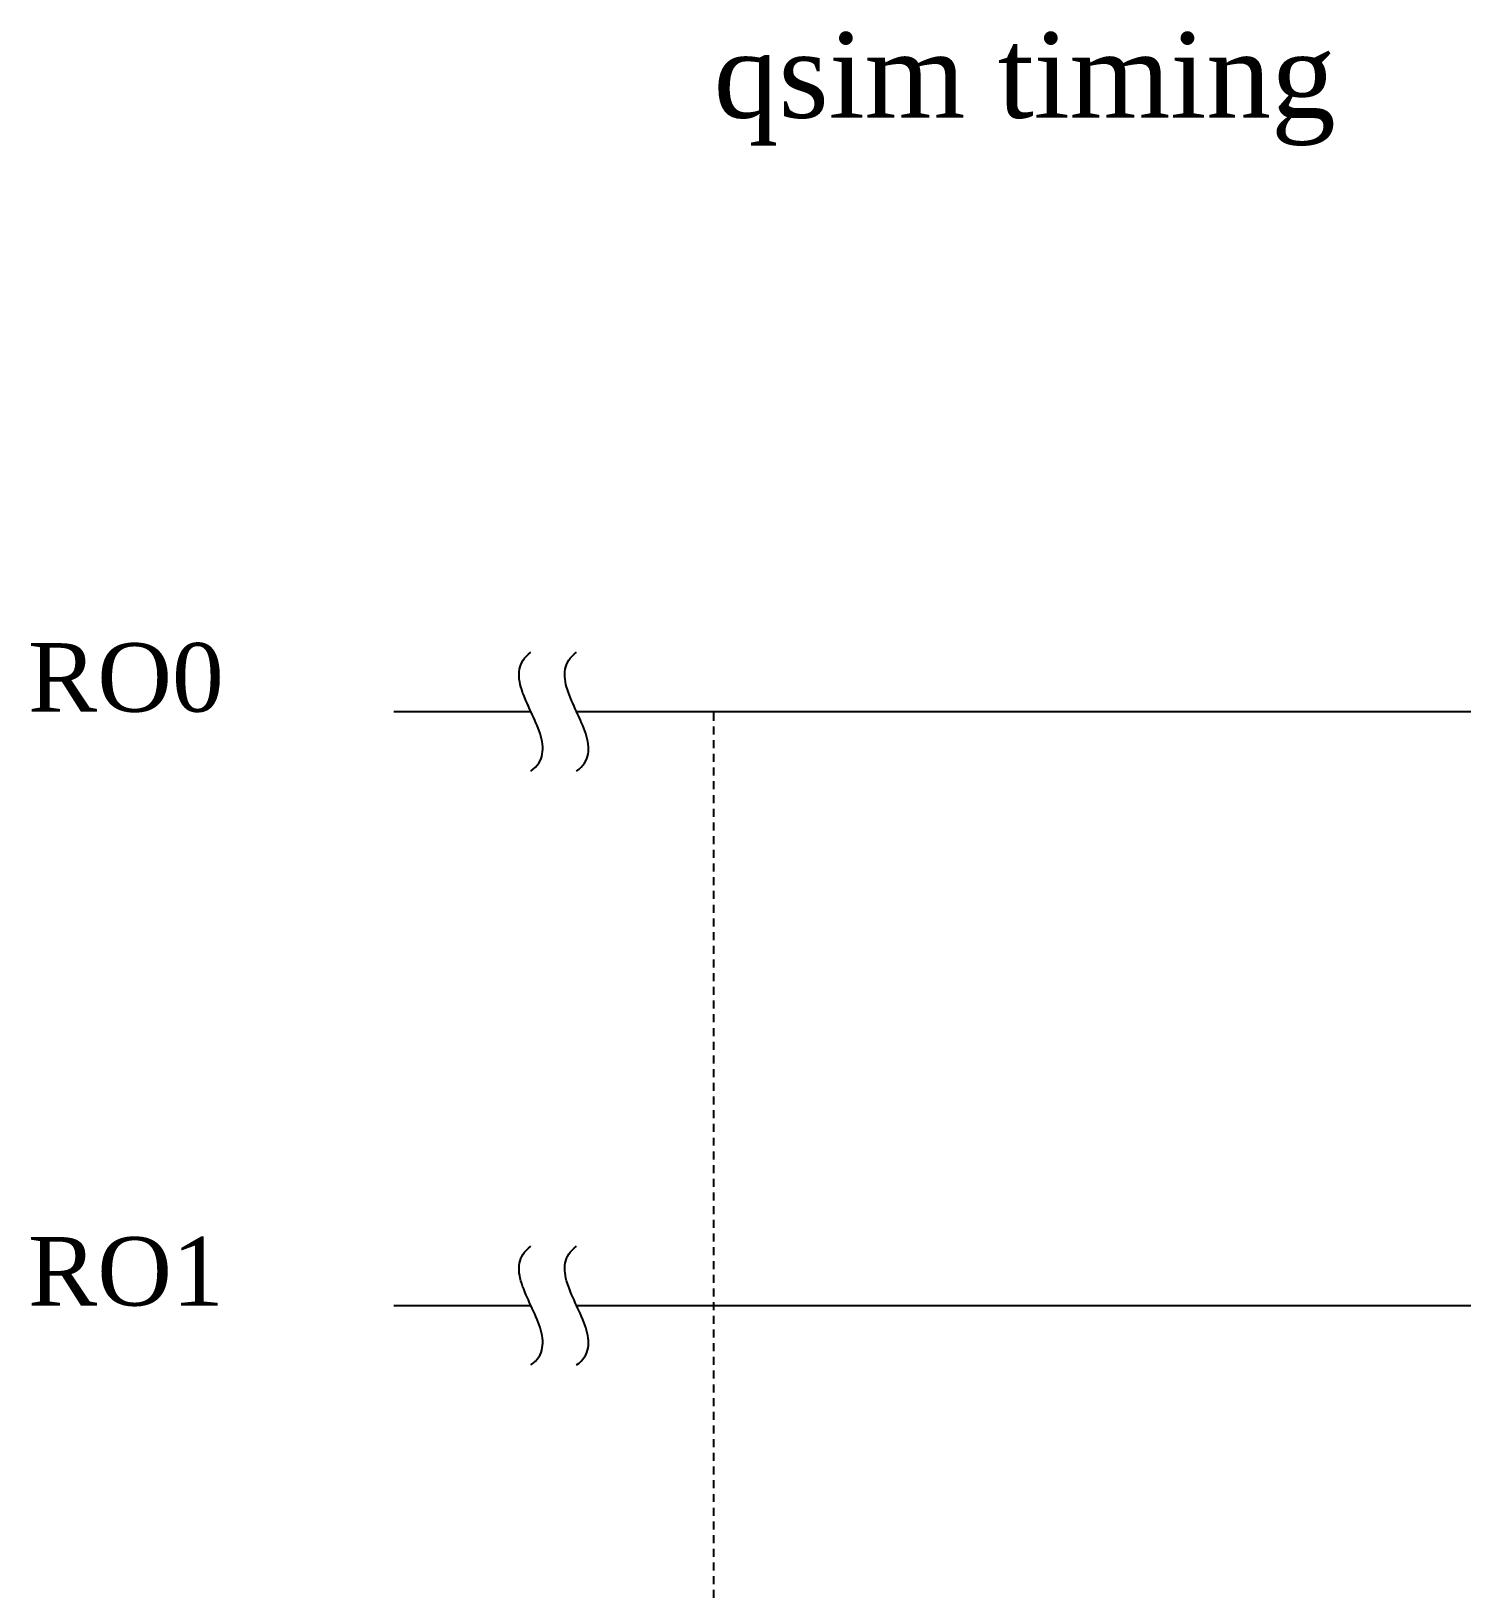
# Model space of a CAD drawing. Header units: metres. Extents: x 5 to 509, y -1 to 159.
# Drawn here: x 5.1 to 67.7, y 90.6 to 158.8 of the extents above; entities that cross this region are included whole.
import ezdxf

# ---------------------------------------------------------------- set-up
doc = ezdxf.new("R2010")
doc.units = ezdxf.units.M
doc.linetypes.add('DASHED', pattern=[0.6, 0.35, -0.25])
for name, color, linetype in [('BASE', 8, 'Continuous'), ('TEXT', 7, 'Continuous'), ('WAVE', 7, 'Continuous')]:
    doc.layers.add(name, color=color, linetype=linetype)
doc.styles.add('TNR', font='Times New Roman.ttf')

msp = doc.modelspace()

# ---------------------------------------------------------------- linework, layer by layer
at = {"layer": 'BASE'}
for p, q in [((21, 129), (27, 129)), ((29, 129), (501, 129)), ((21, 103), (27, 103)), ((29, 103), (501, 103))]:
    msp.add_line(p, q, dxfattribs=at)
at = {"layer": 'BASE', "linetype": 'DASHED'}
msp.add_line((35, -1), (35, 129), dxfattribs=at)
at = {"layer": 'WAVE'}
for points in [[(27, 126.4), (27.106, 126.483), (27.198, 126.569), (27.277, 126.658), (27.344, 126.751), (27.399, 126.846), (27.443, 126.943), (27.476, 127.044), (27.5, 127.146), (27.514, 127.251), (27.52, 127.358), (27.517, 127.467), (27.506, 127.578), (27.489, 127.691), (27.465, 127.805), (27.435, 127.92), (27.4, 128.037), (27.36, 128.155), (27.316, 128.274), (27.269, 128.394), (27.219, 128.514), (27.166, 128.635), (27.112, 128.756), (27.056, 128.878), (27, 129), (26.944, 129.122), (26.888, 129.244), (26.834, 129.365), (26.781, 129.486), (26.731, 129.606), (26.684, 129.726), (26.64, 129.845), (26.6, 129.963), (26.565, 130.08), (26.535, 130.195), (26.511, 130.309), (26.494, 130.422), (26.483, 130.533), (26.48, 130.642), (26.486, 130.749), (26.5, 130.854), (26.524, 130.956), (26.557, 131.057), (26.601, 131.154), (26.656, 131.249), (26.723, 131.342), (26.802, 131.431), (26.894, 131.517), (27, 131.6)], [(29, 126.4), (29.106, 126.483), (29.198, 126.569), (29.277, 126.658), (29.344, 126.751), (29.399, 126.846), (29.443, 126.943), (29.476, 127.044), (29.5, 127.146), (29.514, 127.251), (29.52, 127.358), (29.517, 127.467), (29.506, 127.578), (29.489, 127.691), (29.465, 127.805), (29.435, 127.92), (29.4, 128.037), (29.36, 128.155), (29.316, 128.274), (29.269, 128.394), (29.219, 128.514), (29.166, 128.635), (29.112, 128.756), (29.056, 128.878), (29, 129), (28.944, 129.122), (28.888, 129.244), (28.834, 129.365), (28.781, 129.486), (28.731, 129.606), (28.684, 129.726), (28.64, 129.845), (28.6, 129.963), (28.565, 130.08), (28.535, 130.195), (28.511, 130.309), (28.494, 130.422), (28.483, 130.533), (28.48, 130.642), (28.486, 130.749), (28.5, 130.854), (28.524, 130.956), (28.557, 131.057), (28.601, 131.154), (28.656, 131.249), (28.723, 131.342), (28.802, 131.431), (28.894, 131.517), (29, 131.6)], [(35, 129), (95, 129)], [(27, 100.4), (27.106, 100.483), (27.198, 100.569), (27.277, 100.658), (27.344, 100.751), (27.399, 100.846), (27.443, 100.943), (27.476, 101.044), (27.5, 101.146), (27.514, 101.251), (27.52, 101.358), (27.517, 101.467), (27.506, 101.578), (27.489, 101.691), (27.465, 101.805), (27.435, 101.92), (27.4, 102.037), (27.36, 102.155), (27.316, 102.274), (27.269, 102.394), (27.219, 102.514), (27.166, 102.635), (27.112, 102.756), (27.056, 102.878), (27, 103), (26.944, 103.122), (26.888, 103.244), (26.834, 103.365), (26.781, 103.486), (26.731, 103.606), (26.684, 103.726), (26.64, 103.845), (26.6, 103.963), (26.565, 104.08), (26.535, 104.195), (26.511, 104.309), (26.494, 104.422), (26.483, 104.533), (26.48, 104.642), (26.486, 104.749), (26.5, 104.854), (26.524, 104.956), (26.557, 105.057), (26.601, 105.154), (26.656, 105.249), (26.723, 105.342), (26.802, 105.431), (26.894, 105.517), (27, 105.6)], [(29, 100.4), (29.106, 100.483), (29.198, 100.569), (29.277, 100.658), (29.344, 100.751), (29.399, 100.846), (29.443, 100.943), (29.476, 101.044), (29.5, 101.146), (29.514, 101.251), (29.52, 101.358), (29.517, 101.467), (29.506, 101.578), (29.489, 101.691), (29.465, 101.805), (29.435, 101.92), (29.4, 102.037), (29.36, 102.155), (29.316, 102.274), (29.269, 102.394), (29.219, 102.514), (29.166, 102.635), (29.112, 102.756), (29.056, 102.878), (29, 103), (28.944, 103.122), (28.888, 103.244), (28.834, 103.365), (28.781, 103.486), (28.731, 103.606), (28.684, 103.726), (28.64, 103.845), (28.6, 103.963), (28.565, 104.08), (28.535, 104.195), (28.511, 104.309), (28.494, 104.422), (28.483, 104.533), (28.48, 104.642), (28.486, 104.749), (28.5, 104.854), (28.524, 104.956), (28.557, 105.057), (28.601, 105.154), (28.656, 105.249), (28.723, 105.342), (28.802, 105.431), (28.894, 105.517), (29, 105.6)], [(35, 103), (295, 103)]]:
    msp.add_lwpolyline(points, dxfattribs=at)
at = {"layer": 'WAVE', "linetype": 'DASHED'}
for points in [[(35, 129), (95, 129)], [(35, 103), (295, 103)]]:
    msp.add_lwpolyline(points, dxfattribs=at)

# ---------------------------------------------------------------- texts
at = {"layer": 'TEXT', "style": 'TNR'}
for s, height, p in [('qsim timing', 3.75, (35, 155)), ('RO0', 3, (5, 129)), ('RO1', 3, (5, 103))]:
    msp.add_text(s, height=height, dxfattribs=at).set_placement(p)

doc.saveas('drawing.dxf')
